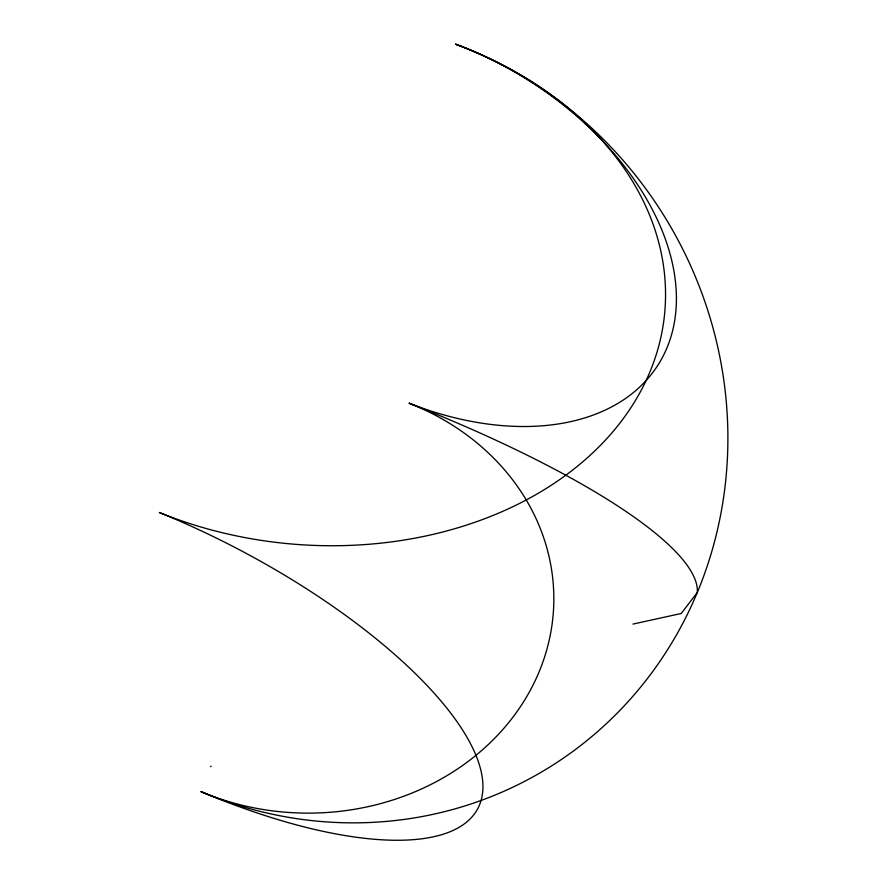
<?xml version="1.0" encoding="UTF-8"?>
<svg xmlns="http://www.w3.org/2000/svg" width="884" height="884" viewBox="0 0 884 884"><rect width="100%" height="100%" fill="white"/><g stroke="black" fill="none" stroke-linecap="round" stroke-linejoin="round"><path stroke-width="1.33" d="M210.547 766.649L211.11 766.141M633.01 624.082L681.221 613.485L697.31 592.457A425.27 94.522 18.7 0 0 409.159 403.237A262.537 171.783 32 0 0 675.277 316.516A262.537 171.783 32 0 0 455.591 44.2A406.121 386.374 61 0 1 706.592 567.937A406.121 386.374 61 0 1 201.033 791.666A330.45 117.528 27.8 0 0 482.244 777.401A330.45 117.528 27.8 0 0 159.33 512.499A352.373 264.139 5.1 0 0 632.811 404.706A352.373 264.139 5.1 0 0 455.591 44.2M409.159 403.237A245.664 214.425 0 0 1 530.698 689.553A245.664 214.425 0 0 1 201.033 791.666"/></g></svg>
